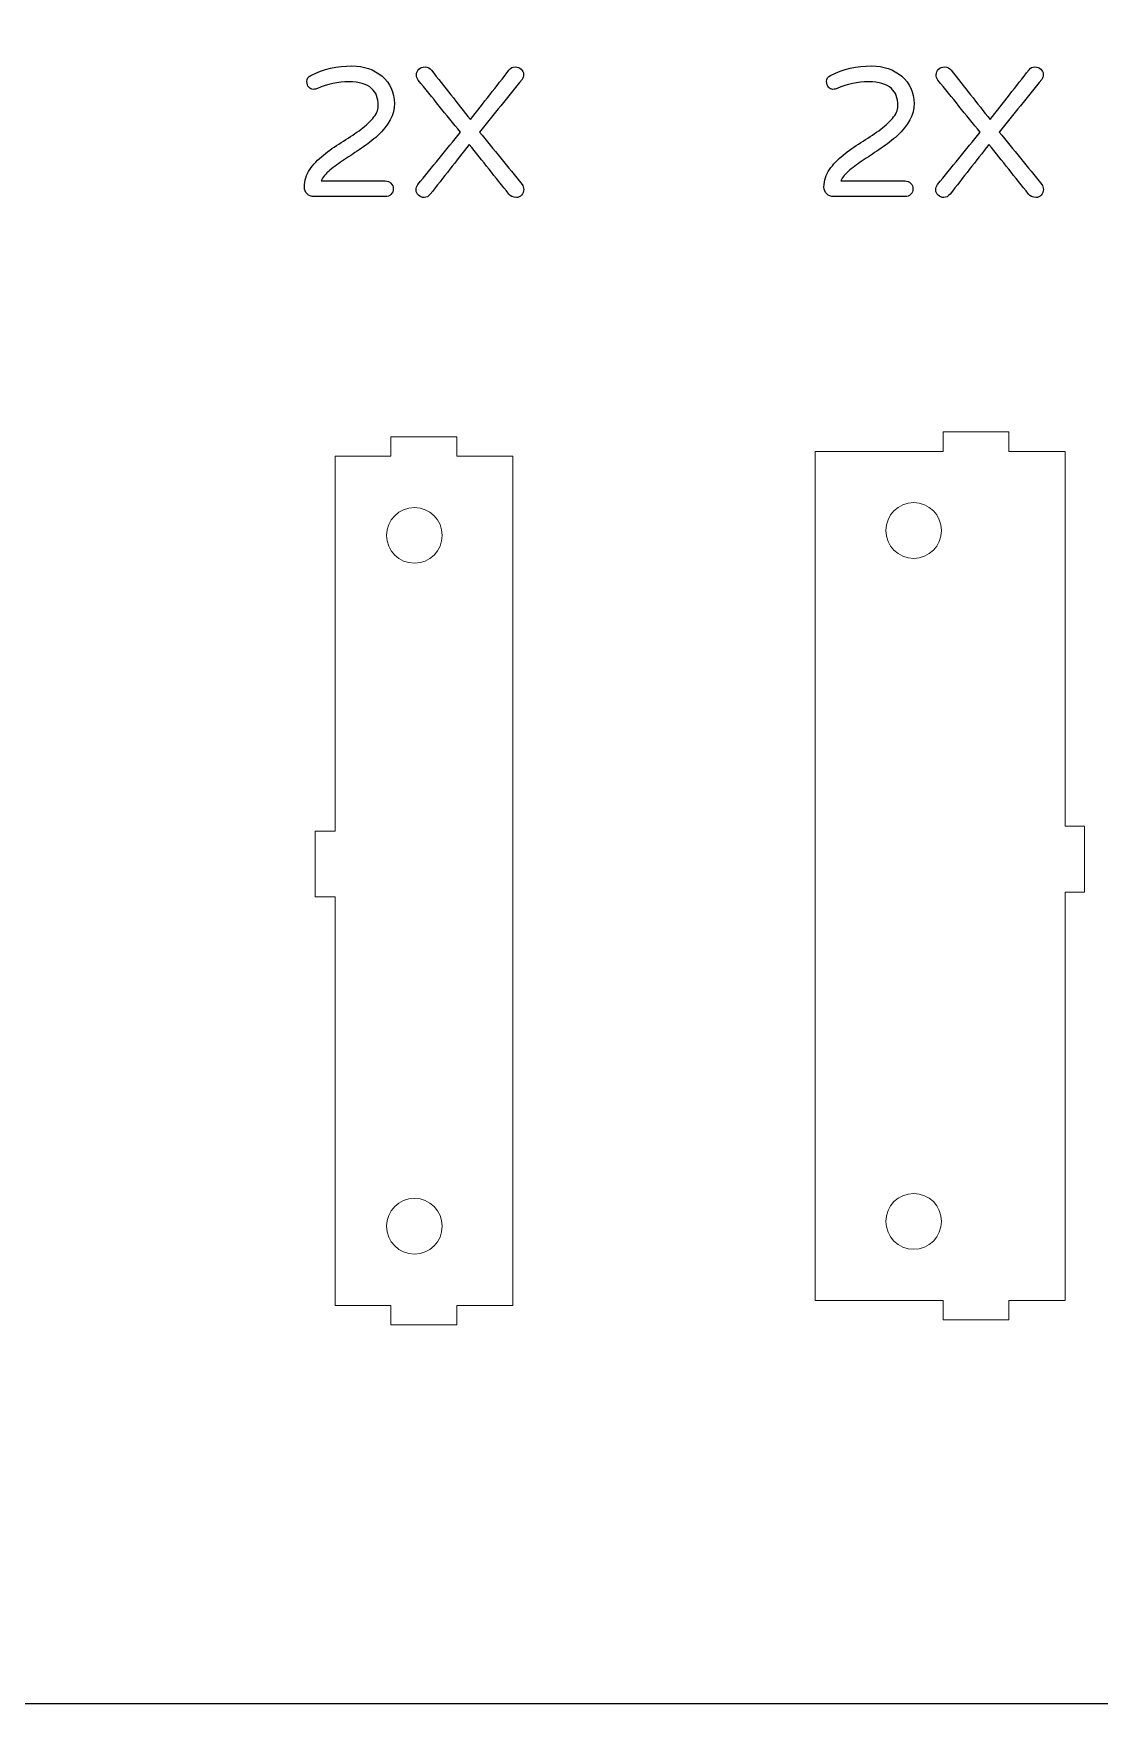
# Model space of a CAD drawing. Header units: inches. Extents: x -4260 to 4460, y -2370 to 2570.
# Drawn here: x -2013 to -392, y -2370 to 168 of the extents above; entities that cross this region are included whole.
import ezdxf

# ---------------------------------------------------------------- set-up
doc = ezdxf.new("R2010")
doc.units = ezdxf.units.IN
doc.header["$MEASUREMENT"] = 0
doc.layers.add('Default', color=7, linetype='Continuous')

# ---------------------------------------------------------------- blocks, each defined once
blk = doc.blocks.new('block 2')
at = {"layer": 'Default', "color": 18, "lineweight": 25, "true_color": 0x000000}
blk.add_open_spline([(-679.5, -59.8), (-677.1, -62.1), (-676, -65), (-676, -68.4)], degree=3, dxfattribs=at)
blk = doc.blocks.new('block 3')
at = {"layer": 'Default', "color": 18, "lineweight": 25, "true_color": 0x000000}
blk.add_open_spline([(-676, -68.4), (-676, -71.7), (-677.1, -74.5), (-679.5, -76.8)], degree=3, dxfattribs=at)
blk = doc.blocks.new('block 4')
at = {"layer": 'Default', "color": 18, "lineweight": 25, "true_color": 0x000000}
blk.add_open_spline([(-679.5, -76.8), (-681.8, -79), (-684.7, -80.1), (-688, -80.1)], degree=3, dxfattribs=at)
blk = doc.blocks.new('block 5')
at = {"layer": 'Default', "color": 18, "lineweight": 25, "true_color": 0x000000}
blk.add_open_spline([(-688, -80.1), (-724.1, -80.1), (-760.2, -80.1), (-796.3, -80.1)], degree=3, dxfattribs=at)
blk = doc.blocks.new('block 6')
at = {"layer": 'Default', "color": 18, "lineweight": 25, "true_color": 0x000000}
blk.add_open_spline([(-796.3, -80.1), (-800.6, -80.1), (-804.2, -78.8), (-807, -76.1)], degree=3, dxfattribs=at)
blk = doc.blocks.new('block 7')
at = {"layer": 'Default', "color": 18, "lineweight": 25, "true_color": 0x000000}
blk.add_open_spline([(-807, -76.1), (-809.8, -73.4), (-811.2, -69.9), (-811.2, -65.6)], degree=3, dxfattribs=at)
blk = doc.blocks.new('block 8')
at = {"layer": 'Default', "color": 18, "lineweight": 25, "true_color": 0x000000}
blk.add_open_spline([(-811.2, -65.6), (-811.2, -55.6), (-808.4, -46.8), (-802.9, -38.9)], degree=3, dxfattribs=at)
blk = doc.blocks.new('block 9')
at = {"layer": 'Default', "color": 18, "lineweight": 25, "true_color": 0x000000}
blk.add_open_spline([(-802.9, -38.9), (-797.4, -31.1), (-790.5, -23.8), (-782.1, -17)], degree=3, dxfattribs=at)
blk = doc.blocks.new('block 10')
at = {"layer": 'Default', "color": 18, "lineweight": 25, "true_color": 0x000000}
blk.add_open_spline([(-782.1, -17), (-773.8, -10.3), (-764.8, -3.9), (-755.1, 2)], degree=3, dxfattribs=at)
blk = doc.blocks.new('block 11')
at = {"layer": 'Default', "color": 18, "lineweight": 25, "true_color": 0x000000}
blk.add_open_spline([(-755.1, 2), (-745.4, 8), (-736.3, 14), (-728, 20)], degree=3, dxfattribs=at)
blk = doc.blocks.new('block 12')
at = {"layer": 'Default', "color": 18, "lineweight": 25, "true_color": 0x000000}
blk.add_open_spline([(-728, 20), (-719.7, 26), (-712.8, 32.1), (-707.3, 38.5)], degree=3, dxfattribs=at)
blk = doc.blocks.new('block 13')
at = {"layer": 'Default', "color": 18, "lineweight": 25, "true_color": 0x000000}
blk.add_open_spline([(-707.3, 38.5), (-701.7, 44.9), (-699, 51.2), (-699, 57.6)], degree=3, dxfattribs=at)
blk = doc.blocks.new('block 14')
at = {"layer": 'Default', "color": 18, "lineweight": 25, "true_color": 0x000000}
blk.add_open_spline([(-699, 57.6), (-699, 63.9), (-699.8, 69.2), (-701.4, 73.4)], degree=3, dxfattribs=at)
blk = doc.blocks.new('block 15')
at = {"layer": 'Default', "color": 18, "lineweight": 25, "true_color": 0x000000}
blk.add_open_spline([(-701.4, 73.4), (-703, 77.6), (-705.4, 81.2), (-708.8, 84.2)], degree=3, dxfattribs=at)
blk = doc.blocks.new('block 16')
at = {"layer": 'Default', "color": 18, "lineweight": 25, "true_color": 0x000000}
blk.add_open_spline([(-708.8, 84.2), (-716.3, 91), (-727.8, 94.3), (-743.3, 94.3)], degree=3, dxfattribs=at)
blk = doc.blocks.new('block 17')
at = {"layer": 'Default', "color": 18, "lineweight": 25, "true_color": 0x000000}
blk.add_open_spline([(-743.3, 94.3), (-759.9, 94.3), (-775.9, 91), (-791.3, 84.2)], degree=3, dxfattribs=at)
blk = doc.blocks.new('block 18')
at = {"layer": 'Default', "color": 18, "lineweight": 25, "true_color": 0x000000}
blk.add_open_spline([(-791.3, 84.2), (-793.1, 83.3), (-795.3, 82.8), (-797.7, 82.8)], degree=3, dxfattribs=at)
blk = doc.blocks.new('block 19')
at = {"layer": 'Default', "color": 18, "lineweight": 25, "true_color": 0x000000}
blk.add_open_spline([(-797.7, 82.8), (-800.1, 82.8), (-802.3, 83.9), (-804.3, 85.9)], degree=3, dxfattribs=at)
blk = doc.blocks.new('block 20')
at = {"layer": 'Default', "color": 18, "lineweight": 25, "true_color": 0x000000}
blk.add_open_spline([(-804.3, 85.9), (-806.3, 88), (-807.3, 91), (-807.3, 94.9)], degree=3, dxfattribs=at)
blk = doc.blocks.new('block 21')
at = {"layer": 'Default', "color": 18, "lineweight": 25, "true_color": 0x000000}
blk.add_open_spline([(-807.3, 94.9), (-807.3, 98.8), (-805.2, 101.9), (-801.1, 104.1)], degree=3, dxfattribs=at)
blk = doc.blocks.new('block 22')
at = {"layer": 'Default', "color": 18, "lineweight": 25, "true_color": 0x000000}
blk.add_open_spline([(-801.1, 104.1), (-782, 113.7), (-761.2, 118.5), (-738.8, 118.5)], degree=3, dxfattribs=at)
blk = doc.blocks.new('block 23')
at = {"layer": 'Default', "color": 18, "lineweight": 25, "true_color": 0x000000}
blk.add_open_spline([(-738.8, 118.5), (-720.5, 118.5), (-705.2, 113.2), (-693.1, 102.7)], degree=3, dxfattribs=at)
blk = doc.blocks.new('block 24')
at = {"layer": 'Default', "color": 18, "lineweight": 25, "true_color": 0x000000}
blk.add_open_spline([(-693.1, 102.7), (-680.6, 92.1), (-674.3, 78.3), (-674.3, 61.5)], degree=3, dxfattribs=at)
blk = doc.blocks.new('block 25')
at = {"layer": 'Default', "color": 18, "lineweight": 25, "true_color": 0x000000}
blk.add_open_spline([(-674.3, 61.5), (-674.3, 44.5), (-682.8, 28.1), (-699.8, 12.4)], degree=3, dxfattribs=at)
blk = doc.blocks.new('block 26')
at = {"layer": 'Default', "color": 18, "lineweight": 25, "true_color": 0x000000}
blk.add_open_spline([(-699.8, 12.4), (-707.3, 5.7), (-715.5, -0.7), (-724.4, -6.7)], degree=3, dxfattribs=at)
blk = doc.blocks.new('block 27')
at = {"layer": 'Default', "color": 18, "lineweight": 25, "true_color": 0x000000}
blk.add_open_spline([(-724.4, -6.7), (-733.2, -12.6), (-741.8, -18.4), (-750, -23.9)], degree=3, dxfattribs=at)
blk = doc.blocks.new('block 28')
at = {"layer": 'Default', "color": 18, "lineweight": 25, "true_color": 0x000000}
blk.add_open_spline([(-750, -23.9), (-758.3, -29.4), (-765.6, -34.8), (-772.2, -40.2)], degree=3, dxfattribs=at)
blk = doc.blocks.new('block 29')
at = {"layer": 'Default', "color": 18, "lineweight": 25, "true_color": 0x000000}
blk.add_open_spline([(-772.2, -40.2), (-778.7, -45.5), (-783.2, -50.9), (-785.7, -56.3)], degree=3, dxfattribs=at)
blk = doc.blocks.new('block 30')
at = {"layer": 'Default', "color": 18, "lineweight": 25, "true_color": 0x000000}
blk.add_open_spline([(-785.7, -56.3), (-753.1, -56.3), (-720.6, -56.3), (-688, -56.3)], degree=3, dxfattribs=at)
blk = doc.blocks.new('block 31')
at = {"layer": 'Default', "color": 18, "lineweight": 25, "true_color": 0x000000}
blk.add_open_spline([(-688, -56.3), (-684.7, -56.3), (-681.8, -57.5), (-679.5, -59.8)], degree=3, dxfattribs=at)
blk = doc.blocks.new('block 32')
at = {"layer": 'Default', "color": 18, "lineweight": 25, "true_color": 0x000000}
blk.add_open_spline([(-480.2, -61.6), (-478.5, -63.7), (-477.7, -66.3), (-477.7, -69.3)], degree=3, dxfattribs=at)
blk = doc.blocks.new('block 33')
at = {"layer": 'Default', "color": 18, "lineweight": 25, "true_color": 0x000000}
blk.add_open_spline([(-477.7, -69.3), (-477.7, -72.4), (-478.8, -75.2), (-481, -77.8)], degree=3, dxfattribs=at)
blk = doc.blocks.new('block 34')
at = {"layer": 'Default', "color": 18, "lineweight": 25, "true_color": 0x000000}
blk.add_open_spline([(-481, -77.8), (-483.3, -80.3), (-485.9, -81.5), (-488.9, -81.5)], degree=3, dxfattribs=at)
blk = doc.blocks.new('block 35')
at = {"layer": 'Default', "color": 18, "lineweight": 25, "true_color": 0x000000}
blk.add_open_spline([(-488.9, -81.5), (-493.9, -81.5), (-497.8, -79.8), (-500.4, -76.2)], degree=3, dxfattribs=at)
blk = doc.blocks.new('block 36')
at = {"layer": 'Default', "color": 18, "lineweight": 25, "true_color": 0x000000}
blk.add_open_spline([(-500.4, -76.2), (-520.4, -51.1), (-540.4, -25.9), (-560.4, -0.8)], degree=3, dxfattribs=at)
blk = doc.blocks.new('block 37')
at = {"layer": 'Default', "color": 18, "lineweight": 25, "true_color": 0x000000}
blk.add_open_spline([(-560.4, -0.8), (-580.1, -26), (-599.9, -51.3), (-619.6, -76.5)], degree=3, dxfattribs=at)
blk = doc.blocks.new('block 38')
at = {"layer": 'Default', "color": 18, "lineweight": 25, "true_color": 0x000000}
blk.add_open_spline([(-619.6, -76.5), (-622.4, -79.9), (-625.5, -81.5), (-629, -81.5)], degree=3, dxfattribs=at)
blk = doc.blocks.new('block 39')
at = {"layer": 'Default', "color": 18, "lineweight": 25, "true_color": 0x000000}
blk.add_open_spline([(-629, -81.5), (-632.5, -81.5), (-635.3, -80.4), (-637.7, -78)], degree=3, dxfattribs=at)
blk = doc.blocks.new('block 40')
at = {"layer": 'Default', "color": 18, "lineweight": 25, "true_color": 0x000000}
blk.add_open_spline([(-637.7, -78), (-640, -75.7), (-641.2, -73), (-641.2, -69.9)], degree=3, dxfattribs=at)
blk = doc.blocks.new('block 41')
at = {"layer": 'Default', "color": 18, "lineweight": 25, "true_color": 0x000000}
blk.add_open_spline([(-641.2, -69.9), (-641.2, -66.8), (-640.4, -64.2), (-638.7, -61.9)], degree=3, dxfattribs=at)
blk = doc.blocks.new('block 42')
at = {"layer": 'Default', "color": 18, "lineweight": 25, "true_color": 0x000000}
blk.add_open_spline([(-638.7, -61.9), (-617.1, -35.4), (-595.5, -8.8), (-573.9, 17.7)], degree=3, dxfattribs=at)
blk = doc.blocks.new('block 43')
at = {"layer": 'Default', "color": 18, "lineweight": 25, "true_color": 0x000000}
blk.add_open_spline([(-573.9, 17.7), (-595.3, 44.1), (-616.7, 70.5), (-638.1, 96.9)], degree=3, dxfattribs=at)
blk = doc.blocks.new('block 44')
at = {"layer": 'Default', "color": 18, "lineweight": 25, "true_color": 0x000000}
blk.add_open_spline([(-638.1, 96.9), (-639.8, 99.1), (-640.6, 101.9), (-640.6, 105.1)], degree=3, dxfattribs=at)
blk = doc.blocks.new('block 45')
at = {"layer": 'Default', "color": 18, "lineweight": 25, "true_color": 0x000000}
blk.add_open_spline([(-640.6, 105.1), (-640.6, 108.4), (-639.5, 111.2), (-637.1, 113.5)], degree=3, dxfattribs=at)
blk = doc.blocks.new('block 46')
at = {"layer": 'Default', "color": 18, "lineweight": 25, "true_color": 0x000000}
blk.add_open_spline([(-637.1, 113.5), (-634.8, 115.9), (-631.6, 117), (-627.6, 117)], degree=3, dxfattribs=at)
blk = doc.blocks.new('block 47')
at = {"layer": 'Default', "color": 18, "lineweight": 25, "true_color": 0x000000}
blk.add_open_spline([(-627.6, 117), (-623.6, 117), (-620.3, 115.4), (-617.9, 112)], degree=3, dxfattribs=at)
blk = doc.blocks.new('block 48')
at = {"layer": 'Default', "color": 18, "lineweight": 25, "true_color": 0x000000}
blk.add_open_spline([(-617.9, 112), (-598.2, 86.9), (-578.5, 61.9), (-558.7, 36.8)], degree=3, dxfattribs=at)
blk = doc.blocks.new('block 49')
at = {"layer": 'Default', "color": 18, "lineweight": 25, "true_color": 0x000000}
blk.add_open_spline([(-558.7, 36.8), (-539, 62.1), (-519.3, 87.3), (-499.5, 112.6)], degree=3, dxfattribs=at)
blk = doc.blocks.new('block 50')
at = {"layer": 'Default', "color": 18, "lineweight": 25, "true_color": 0x000000}
blk.add_open_spline([(-499.5, 112.6), (-497.5, 115.6), (-494.6, 117), (-490.8, 117)], degree=3, dxfattribs=at)
blk = doc.blocks.new('block 51')
at = {"layer": 'Default', "color": 18, "lineweight": 25, "true_color": 0x000000}
blk.add_open_spline([(-490.8, 117), (-487.1, 117), (-484, 115.9), (-481.6, 113.5)], degree=3, dxfattribs=at)
blk = doc.blocks.new('block 52')
at = {"layer": 'Default', "color": 18, "lineweight": 25, "true_color": 0x000000}
blk.add_open_spline([(-481.6, 113.5), (-479.2, 111.2), (-477.9, 108.5), (-477.9, 105.5)], degree=3, dxfattribs=at)
blk = doc.blocks.new('block 53')
at = {"layer": 'Default', "color": 18, "lineweight": 25, "true_color": 0x000000}
blk.add_open_spline([(-477.9, 105.5), (-477.9, 102.6), (-478.7, 100), (-480.2, 98)], degree=3, dxfattribs=at)
blk = doc.blocks.new('block 54')
at = {"layer": 'Default', "color": 18, "lineweight": 25, "true_color": 0x000000}
blk.add_open_spline([(-480.2, 98), (-501.8, 71.3), (-523.4, 44.7), (-545, 18)], degree=3, dxfattribs=at)
blk = doc.blocks.new('block 55')
at = {"layer": 'Default', "color": 18, "lineweight": 25, "true_color": 0x000000}
blk.add_open_spline([(-545, 18), (-523.4, -8.5), (-501.8, -35.1), (-480.2, -61.6)], degree=3, dxfattribs=at)
blk = doc.blocks.new('block 56')
at = {"layer": 'Default', "color": 18, "lineweight": 20, "true_color": 0x000000}
blk.add_open_spline([(-674.9, -1679.8), (-651.5, -1679.8), (-632.6, -1660.8), (-632.6, -1637.4)], degree=3, dxfattribs=at)
blk = doc.blocks.new('block 57')
at = {"layer": 'Default', "color": 18, "lineweight": 20, "true_color": 0x000000}
blk.add_open_spline([(-632.6, -1637.4), (-632.6, -1614), (-651.5, -1595.1), (-674.9, -1595.1)], degree=3, dxfattribs=at)
blk = doc.blocks.new('block 58')
at = {"layer": 'Default', "color": 18, "lineweight": 20, "true_color": 0x000000}
blk.add_open_spline([(-674.9, -1595.1), (-698.3, -1595.1), (-717.2, -1614), (-717.2, -1637.4)], degree=3, dxfattribs=at)
blk = doc.blocks.new('block 59')
at = {"layer": 'Default', "color": 18, "lineweight": 20, "true_color": 0x000000}
blk.add_open_spline([(-717.2, -1637.4), (-717.2, -1660.8), (-698.3, -1679.8), (-674.9, -1679.8)], degree=3, dxfattribs=at)
blk = doc.blocks.new('block 60')
at = {"layer": 'Default', "color": 18, "lineweight": 20, "true_color": 0x000000}
blk.add_open_spline([(-674.9, -629.9), (-651.5, -629.9), (-632.6, -610.9), (-632.6, -587.6)], degree=3, dxfattribs=at)
blk = doc.blocks.new('block 61')
at = {"layer": 'Default', "color": 18, "lineweight": 20, "true_color": 0x000000}
blk.add_open_spline([(-632.6, -587.6), (-632.6, -564.2), (-651.5, -545.2), (-674.9, -545.2)], degree=3, dxfattribs=at)
blk = doc.blocks.new('block 62')
at = {"layer": 'Default', "color": 18, "lineweight": 20, "true_color": 0x000000}
blk.add_open_spline([(-674.9, -545.2), (-698.3, -545.2), (-717.2, -564.2), (-717.2, -587.6)], degree=3, dxfattribs=at)
blk = doc.blocks.new('block 63')
at = {"layer": 'Default', "color": 18, "lineweight": 20, "true_color": 0x000000}
blk.add_open_spline([(-717.2, -587.6), (-717.2, -610.9), (-698.3, -629.9), (-674.9, -629.9)], degree=3, dxfattribs=at)
blk = doc.blocks.new('block 64')
at = {"layer": 'Default', "color": 18, "lineweight": 20, "true_color": 0x000000}
blk.add_lwpolyline([(-630, -437.7), (-630, -467.3)], dxfattribs=at)
blk = doc.blocks.new('block 65')
at = {"layer": 'Default', "color": 18, "lineweight": 20, "true_color": 0x000000}
blk.add_lwpolyline([(-630, -467.3), (-824.8, -467.3)], dxfattribs=at)
blk = doc.blocks.new('block 66')
at = {"layer": 'Default', "color": 18, "lineweight": 20, "true_color": 0x000000}
blk.add_lwpolyline([(-824.8, -467.3), (-824.8, -1757.6)], dxfattribs=at)
blk = doc.blocks.new('block 67')
at = {"layer": 'Default', "color": 18, "lineweight": 20, "true_color": 0x000000}
blk.add_lwpolyline([(-824.8, -1757.6), (-630, -1757.6)], dxfattribs=at)
blk = doc.blocks.new('block 68')
at = {"layer": 'Default', "color": 18, "lineweight": 20, "true_color": 0x000000}
blk.add_lwpolyline([(-630, -1757.6), (-630, -1787.3), (-530.1, -1787.3)], dxfattribs=at)
blk = doc.blocks.new('block 69')
at = {"layer": 'Default', "color": 18, "lineweight": 20, "true_color": 0x000000}
blk.add_lwpolyline([(-530.1, -1787.3), (-530.1, -1757.6)], dxfattribs=at)
blk = doc.blocks.new('block 70')
at = {"layer": 'Default', "color": 18, "lineweight": 20, "true_color": 0x000000}
blk.add_lwpolyline([(-530.1, -1757.6), (-444.6, -1757.6)], dxfattribs=at)
blk = doc.blocks.new('block 71')
at = {"layer": 'Default', "color": 18, "lineweight": 20, "true_color": 0x000000}
blk.add_lwpolyline([(-444.6, -1757.6), (-444.6, -1137)], dxfattribs=at)
blk = doc.blocks.new('block 72')
at = {"layer": 'Default', "color": 18, "lineweight": 20, "true_color": 0x000000}
blk.add_lwpolyline([(-444.6, -1137), (-415, -1137), (-415, -1037.1)], dxfattribs=at)
blk = doc.blocks.new('block 73')
at = {"layer": 'Default', "color": 18, "lineweight": 20, "true_color": 0x000000}
blk.add_lwpolyline([(-415, -1037.1), (-444.6, -1037.1)], dxfattribs=at)
blk = doc.blocks.new('block 74')
at = {"layer": 'Default', "color": 18, "lineweight": 20, "true_color": 0x000000}
blk.add_lwpolyline([(-444.6, -1037.1), (-444.6, -467.3)], dxfattribs=at)
blk = doc.blocks.new('block 75')
at = {"layer": 'Default', "color": 18, "lineweight": 20, "true_color": 0x000000}
blk.add_lwpolyline([(-444.6, -467.3), (-530.1, -467.3)], dxfattribs=at)
blk = doc.blocks.new('block 76')
at = {"layer": 'Default', "color": 18, "lineweight": 20, "true_color": 0x000000}
blk.add_lwpolyline([(-530.1, -467.3), (-530.1, -437.7), (-630, -437.7)], dxfattribs=at)
blk = doc.blocks.new('block 328')
at = {"layer": 'Default', "color": 18, "lineweight": 25, "true_color": 0x000000}
blk.add_open_spline([(-1469.4, -59.8), (-1467.1, -62.1), (-1465.9, -65), (-1465.9, -68.4)], degree=3, dxfattribs=at)
blk = doc.blocks.new('block 329')
at = {"layer": 'Default', "color": 18, "lineweight": 25, "true_color": 0x000000}
blk.add_open_spline([(-1465.9, -68.4), (-1465.9, -71.7), (-1467.1, -74.5), (-1469.4, -76.8)], degree=3, dxfattribs=at)
blk = doc.blocks.new('block 330')
at = {"layer": 'Default', "color": 18, "lineweight": 25, "true_color": 0x000000}
blk.add_open_spline([(-1469.4, -76.8), (-1471.8, -79), (-1474.6, -80.1), (-1478, -80.1)], degree=3, dxfattribs=at)
blk = doc.blocks.new('block 331')
at = {"layer": 'Default', "color": 18, "lineweight": 25, "true_color": 0x000000}
blk.add_open_spline([(-1478, -80.1), (-1514.1, -80.1), (-1550.2, -80.1), (-1586.3, -80.1)], degree=3, dxfattribs=at)
blk = doc.blocks.new('block 332')
at = {"layer": 'Default', "color": 18, "lineweight": 25, "true_color": 0x000000}
blk.add_open_spline([(-1586.3, -80.1), (-1590.6, -80.1), (-1594.1, -78.8), (-1596.9, -76.1)], degree=3, dxfattribs=at)
blk = doc.blocks.new('block 333')
at = {"layer": 'Default', "color": 18, "lineweight": 25, "true_color": 0x000000}
blk.add_open_spline([(-1596.9, -76.1), (-1599.7, -73.4), (-1601.1, -69.9), (-1601.1, -65.6)], degree=3, dxfattribs=at)
blk = doc.blocks.new('block 334')
at = {"layer": 'Default', "color": 18, "lineweight": 25, "true_color": 0x000000}
blk.add_open_spline([(-1601.1, -65.6), (-1601.1, -55.6), (-1598.4, -46.8), (-1592.9, -38.9)], degree=3, dxfattribs=at)
blk = doc.blocks.new('block 335')
at = {"layer": 'Default', "color": 18, "lineweight": 25, "true_color": 0x000000}
blk.add_open_spline([(-1592.9, -38.9), (-1587.3, -31.1), (-1580.4, -23.8), (-1572.1, -17)], degree=3, dxfattribs=at)
blk = doc.blocks.new('block 336')
at = {"layer": 'Default', "color": 18, "lineweight": 25, "true_color": 0x000000}
blk.add_open_spline([(-1572.1, -17), (-1563.8, -10.3), (-1554.8, -3.9), (-1545, 2)], degree=3, dxfattribs=at)
blk = doc.blocks.new('block 337')
at = {"layer": 'Default', "color": 18, "lineweight": 25, "true_color": 0x000000}
blk.add_open_spline([(-1545, 2), (-1535.3, 8), (-1526.3, 14), (-1518, 20)], degree=3, dxfattribs=at)
blk = doc.blocks.new('block 338')
at = {"layer": 'Default', "color": 18, "lineweight": 25, "true_color": 0x000000}
blk.add_open_spline([(-1518, 20), (-1509.6, 26), (-1502.7, 32.1), (-1497.2, 38.5)], degree=3, dxfattribs=at)
blk = doc.blocks.new('block 339')
at = {"layer": 'Default', "color": 18, "lineweight": 25, "true_color": 0x000000}
blk.add_open_spline([(-1497.2, 38.5), (-1491.7, 44.9), (-1488.9, 51.2), (-1488.9, 57.6)], degree=3, dxfattribs=at)
blk = doc.blocks.new('block 340')
at = {"layer": 'Default', "color": 18, "lineweight": 25, "true_color": 0x000000}
blk.add_open_spline([(-1488.9, 57.6), (-1488.9, 63.9), (-1489.7, 69.2), (-1491.3, 73.4)], degree=3, dxfattribs=at)
blk = doc.blocks.new('block 341')
at = {"layer": 'Default', "color": 18, "lineweight": 25, "true_color": 0x000000}
blk.add_open_spline([(-1491.3, 73.4), (-1492.9, 77.6), (-1495.4, 81.2), (-1498.8, 84.2)], degree=3, dxfattribs=at)
blk = doc.blocks.new('block 342')
at = {"layer": 'Default', "color": 18, "lineweight": 25, "true_color": 0x000000}
blk.add_open_spline([(-1498.8, 84.2), (-1506.2, 91), (-1517.7, 94.3), (-1533.3, 94.3)], degree=3, dxfattribs=at)
blk = doc.blocks.new('block 343')
at = {"layer": 'Default', "color": 18, "lineweight": 25, "true_color": 0x000000}
blk.add_open_spline([(-1533.3, 94.3), (-1549.9, 94.3), (-1565.9, 91), (-1581.2, 84.2)], degree=3, dxfattribs=at)
blk = doc.blocks.new('block 344')
at = {"layer": 'Default', "color": 18, "lineweight": 25, "true_color": 0x000000}
blk.add_open_spline([(-1581.2, 84.2), (-1583.1, 83.3), (-1585.2, 82.8), (-1587.7, 82.8)], degree=3, dxfattribs=at)
blk = doc.blocks.new('block 345')
at = {"layer": 'Default', "color": 18, "lineweight": 25, "true_color": 0x000000}
blk.add_open_spline([(-1587.7, 82.8), (-1590.1, 82.8), (-1592.3, 83.9), (-1594.3, 85.9)], degree=3, dxfattribs=at)
blk = doc.blocks.new('block 346')
at = {"layer": 'Default', "color": 18, "lineweight": 25, "true_color": 0x000000}
blk.add_open_spline([(-1594.3, 85.9), (-1596.2, 88), (-1597.2, 91), (-1597.2, 94.9)], degree=3, dxfattribs=at)
blk = doc.blocks.new('block 347')
at = {"layer": 'Default', "color": 18, "lineweight": 25, "true_color": 0x000000}
blk.add_open_spline([(-1597.2, 94.9), (-1597.2, 98.8), (-1595.2, 101.9), (-1591, 104.1)], degree=3, dxfattribs=at)
blk = doc.blocks.new('block 348')
at = {"layer": 'Default', "color": 18, "lineweight": 25, "true_color": 0x000000}
blk.add_open_spline([(-1591, 104.1), (-1572, 113.7), (-1551.2, 118.5), (-1528.8, 118.5)], degree=3, dxfattribs=at)
blk = doc.blocks.new('block 349')
at = {"layer": 'Default', "color": 18, "lineweight": 25, "true_color": 0x000000}
blk.add_open_spline([(-1528.8, 118.5), (-1510.4, 118.5), (-1495.2, 113.2), (-1483, 102.7)], degree=3, dxfattribs=at)
blk = doc.blocks.new('block 350')
at = {"layer": 'Default', "color": 18, "lineweight": 25, "true_color": 0x000000}
blk.add_open_spline([(-1483, 102.7), (-1470.5, 92.1), (-1464.2, 78.3), (-1464.2, 61.5)], degree=3, dxfattribs=at)
blk = doc.blocks.new('block 351')
at = {"layer": 'Default', "color": 18, "lineweight": 25, "true_color": 0x000000}
blk.add_open_spline([(-1464.2, 61.5), (-1464.2, 44.5), (-1472.8, 28.1), (-1489.8, 12.4)], degree=3, dxfattribs=at)
blk = doc.blocks.new('block 352')
at = {"layer": 'Default', "color": 18, "lineweight": 25, "true_color": 0x000000}
blk.add_open_spline([(-1489.8, 12.4), (-1497.3, 5.7), (-1505.4, -0.7), (-1514.3, -6.7)], degree=3, dxfattribs=at)
blk = doc.blocks.new('block 353')
at = {"layer": 'Default', "color": 18, "lineweight": 25, "true_color": 0x000000}
blk.add_open_spline([(-1514.3, -6.7), (-1523.2, -12.6), (-1531.8, -18.4), (-1540, -23.9)], degree=3, dxfattribs=at)
blk = doc.blocks.new('block 354')
at = {"layer": 'Default', "color": 18, "lineweight": 25, "true_color": 0x000000}
blk.add_open_spline([(-1540, -23.9), (-1548.2, -29.4), (-1555.6, -34.8), (-1562.1, -40.2)], degree=3, dxfattribs=at)
blk = doc.blocks.new('block 355')
at = {"layer": 'Default', "color": 18, "lineweight": 25, "true_color": 0x000000}
blk.add_open_spline([(-1562.1, -40.2), (-1568.7, -45.5), (-1573.2, -50.9), (-1575.6, -56.3)], degree=3, dxfattribs=at)
blk = doc.blocks.new('block 356')
at = {"layer": 'Default', "color": 18, "lineweight": 25, "true_color": 0x000000}
blk.add_open_spline([(-1575.6, -56.3), (-1543.1, -56.3), (-1510.5, -56.3), (-1478, -56.3)], degree=3, dxfattribs=at)
blk = doc.blocks.new('block 357')
at = {"layer": 'Default', "color": 18, "lineweight": 25, "true_color": 0x000000}
blk.add_open_spline([(-1478, -56.3), (-1474.6, -56.3), (-1471.8, -57.5), (-1469.4, -59.8)], degree=3, dxfattribs=at)
blk = doc.blocks.new('block 358')
at = {"layer": 'Default', "color": 18, "lineweight": 25, "true_color": 0x000000}
blk.add_open_spline([(-1270.1, -61.6), (-1268.5, -63.7), (-1267.6, -66.3), (-1267.6, -69.3)], degree=3, dxfattribs=at)
blk = doc.blocks.new('block 359')
at = {"layer": 'Default', "color": 18, "lineweight": 25, "true_color": 0x000000}
blk.add_open_spline([(-1267.6, -69.3), (-1267.6, -72.4), (-1268.7, -75.2), (-1271, -77.8)], degree=3, dxfattribs=at)
blk = doc.blocks.new('block 360')
at = {"layer": 'Default', "color": 18, "lineweight": 25, "true_color": 0x000000}
blk.add_open_spline([(-1271, -77.8), (-1273.2, -80.3), (-1275.8, -81.5), (-1278.8, -81.5)], degree=3, dxfattribs=at)
blk = doc.blocks.new('block 361')
at = {"layer": 'Default', "color": 18, "lineweight": 25, "true_color": 0x000000}
blk.add_open_spline([(-1278.8, -81.5), (-1283.9, -81.5), (-1287.7, -79.8), (-1290.3, -76.2)], degree=3, dxfattribs=at)
blk = doc.blocks.new('block 362')
at = {"layer": 'Default', "color": 18, "lineweight": 25, "true_color": 0x000000}
blk.add_open_spline([(-1290.3, -76.2), (-1310.3, -51.1), (-1330.4, -25.9), (-1350.4, -0.8)], degree=3, dxfattribs=at)
blk = doc.blocks.new('block 363')
at = {"layer": 'Default', "color": 18, "lineweight": 25, "true_color": 0x000000}
blk.add_open_spline([(-1350.4, -0.8), (-1370.1, -26), (-1389.8, -51.3), (-1409.6, -76.5)], degree=3, dxfattribs=at)
blk = doc.blocks.new('block 364')
at = {"layer": 'Default', "color": 18, "lineweight": 25, "true_color": 0x000000}
blk.add_open_spline([(-1409.6, -76.5), (-1412.4, -79.9), (-1415.5, -81.5), (-1418.9, -81.5)], degree=3, dxfattribs=at)
blk = doc.blocks.new('block 365')
at = {"layer": 'Default', "color": 18, "lineweight": 25, "true_color": 0x000000}
blk.add_open_spline([(-1418.9, -81.5), (-1422.4, -81.5), (-1425.3, -80.4), (-1427.6, -78)], degree=3, dxfattribs=at)
blk = doc.blocks.new('block 366')
at = {"layer": 'Default', "color": 18, "lineweight": 25, "true_color": 0x000000}
blk.add_open_spline([(-1427.6, -78), (-1430, -75.7), (-1431.2, -73), (-1431.2, -69.9)], degree=3, dxfattribs=at)
blk = doc.blocks.new('block 367')
at = {"layer": 'Default', "color": 18, "lineweight": 25, "true_color": 0x000000}
blk.add_open_spline([(-1431.2, -69.9), (-1431.2, -66.8), (-1430.3, -64.2), (-1428.6, -61.9)], degree=3, dxfattribs=at)
blk = doc.blocks.new('block 368')
at = {"layer": 'Default', "color": 18, "lineweight": 25, "true_color": 0x000000}
blk.add_open_spline([(-1428.6, -61.9), (-1407, -35.4), (-1385.4, -8.8), (-1363.8, 17.7)], degree=3, dxfattribs=at)
blk = doc.blocks.new('block 369')
at = {"layer": 'Default', "color": 18, "lineweight": 25, "true_color": 0x000000}
blk.add_open_spline([(-1363.8, 17.7), (-1385.2, 44.1), (-1406.7, 70.5), (-1428.1, 96.9)], degree=3, dxfattribs=at)
blk = doc.blocks.new('block 370')
at = {"layer": 'Default', "color": 18, "lineweight": 25, "true_color": 0x000000}
blk.add_open_spline([(-1428.1, 96.9), (-1429.7, 99.1), (-1430.6, 101.9), (-1430.6, 105.1)], degree=3, dxfattribs=at)
blk = doc.blocks.new('block 371')
at = {"layer": 'Default', "color": 18, "lineweight": 25, "true_color": 0x000000}
blk.add_open_spline([(-1430.6, 105.1), (-1430.6, 108.4), (-1429.4, 111.2), (-1427.1, 113.5)], degree=3, dxfattribs=at)
blk = doc.blocks.new('block 372')
at = {"layer": 'Default', "color": 18, "lineweight": 25, "true_color": 0x000000}
blk.add_open_spline([(-1427.1, 113.5), (-1424.7, 115.9), (-1421.6, 117), (-1417.5, 117)], degree=3, dxfattribs=at)
blk = doc.blocks.new('block 373')
at = {"layer": 'Default', "color": 18, "lineweight": 25, "true_color": 0x000000}
blk.add_open_spline([(-1417.5, 117), (-1413.5, 117), (-1410.3, 115.4), (-1407.9, 112)], degree=3, dxfattribs=at)
blk = doc.blocks.new('block 374')
at = {"layer": 'Default', "color": 18, "lineweight": 25, "true_color": 0x000000}
blk.add_open_spline([(-1407.9, 112), (-1388.1, 86.9), (-1368.4, 61.9), (-1348.7, 36.8)], degree=3, dxfattribs=at)
blk = doc.blocks.new('block 375')
at = {"layer": 'Default', "color": 18, "lineweight": 25, "true_color": 0x000000}
blk.add_open_spline([(-1348.7, 36.8), (-1329, 62.1), (-1309.2, 87.3), (-1289.5, 112.6)], degree=3, dxfattribs=at)
blk = doc.blocks.new('block 376')
at = {"layer": 'Default', "color": 18, "lineweight": 25, "true_color": 0x000000}
blk.add_open_spline([(-1289.5, 112.6), (-1287.4, 115.6), (-1284.5, 117), (-1280.8, 117)], degree=3, dxfattribs=at)
blk = doc.blocks.new('block 377')
at = {"layer": 'Default', "color": 18, "lineweight": 25, "true_color": 0x000000}
blk.add_open_spline([(-1280.8, 117), (-1277.1, 117), (-1274, 115.9), (-1271.5, 113.5)], degree=3, dxfattribs=at)
blk = doc.blocks.new('block 378')
at = {"layer": 'Default', "color": 18, "lineweight": 25, "true_color": 0x000000}
blk.add_open_spline([(-1271.5, 113.5), (-1269.1, 111.2), (-1267.9, 108.5), (-1267.9, 105.5)], degree=3, dxfattribs=at)
blk = doc.blocks.new('block 379')
at = {"layer": 'Default', "color": 18, "lineweight": 25, "true_color": 0x000000}
blk.add_open_spline([(-1267.9, 105.5), (-1267.9, 102.6), (-1268.6, 100), (-1270.1, 98)], degree=3, dxfattribs=at)
blk = doc.blocks.new('block 380')
at = {"layer": 'Default', "color": 18, "lineweight": 25, "true_color": 0x000000}
blk.add_open_spline([(-1270.1, 98), (-1291.7, 71.3), (-1313.3, 44.7), (-1334.9, 18)], degree=3, dxfattribs=at)
blk = doc.blocks.new('block 381')
at = {"layer": 'Default', "color": 18, "lineweight": 25, "true_color": 0x000000}
blk.add_open_spline([(-1334.9, 18), (-1313.3, -8.5), (-1291.7, -35.1), (-1270.1, -61.6)], degree=3, dxfattribs=at)
blk = doc.blocks.new('block 382')
at = {"layer": 'Default', "color": 18, "lineweight": 20, "true_color": 0x000000}
blk.add_lwpolyline([(-1369.5, -474.7), (-1369.5, -445.1)], dxfattribs=at)
blk = doc.blocks.new('block 383')
at = {"layer": 'Default', "color": 18, "lineweight": 20, "true_color": 0x000000}
blk.add_lwpolyline([(-1369.5, -445.1), (-1469.4, -445.1), (-1469.4, -474.7)], dxfattribs=at)
blk = doc.blocks.new('block 384')
at = {"layer": 'Default', "color": 18, "lineweight": 20, "true_color": 0x000000}
blk.add_lwpolyline([(-1469.4, -474.7), (-1554, -474.7)], dxfattribs=at)
blk = doc.blocks.new('block 385')
at = {"layer": 'Default', "color": 18, "lineweight": 20, "true_color": 0x000000}
blk.add_lwpolyline([(-1554, -474.7), (-1554, -1044.5)], dxfattribs=at)
blk = doc.blocks.new('block 386')
at = {"layer": 'Default', "color": 18, "lineweight": 20, "true_color": 0x000000}
blk.add_lwpolyline([(-1554, -1044.5), (-1584.5, -1044.5)], dxfattribs=at)
blk = doc.blocks.new('block 387')
at = {"layer": 'Default', "color": 18, "lineweight": 20, "true_color": 0x000000}
blk.add_lwpolyline([(-1584.5, -1044.5), (-1584.5, -1144.5), (-1554, -1144.5)], dxfattribs=at)
blk = doc.blocks.new('block 388')
at = {"layer": 'Default', "color": 18, "lineweight": 20, "true_color": 0x000000}
blk.add_lwpolyline([(-1554, -1144.5), (-1554, -1765.1)], dxfattribs=at)
blk = doc.blocks.new('block 389')
at = {"layer": 'Default', "color": 18, "lineweight": 20, "true_color": 0x000000}
blk.add_lwpolyline([(-1554, -1765.1), (-1469.4, -1765.1)], dxfattribs=at)
blk = doc.blocks.new('block 390')
at = {"layer": 'Default', "color": 18, "lineweight": 20, "true_color": 0x000000}
blk.add_lwpolyline([(-1469.4, -1765.1), (-1469.4, -1794.7)], dxfattribs=at)
blk = doc.blocks.new('block 391')
at = {"layer": 'Default', "color": 18, "lineweight": 20, "true_color": 0x000000}
blk.add_lwpolyline([(-1469.4, -1794.7), (-1369.5, -1794.7), (-1369.5, -1765.1)], dxfattribs=at)
blk = doc.blocks.new('block 392')
at = {"layer": 'Default', "color": 18, "lineweight": 20, "true_color": 0x000000}
blk.add_lwpolyline([(-1369.5, -1765.1), (-1284, -1765.1)], dxfattribs=at)
blk = doc.blocks.new('block 393')
at = {"layer": 'Default', "color": 18, "lineweight": 20, "true_color": 0x000000}
blk.add_lwpolyline([(-1284, -1765.1), (-1284, -474.7)], dxfattribs=at)
blk = doc.blocks.new('block 394')
at = {"layer": 'Default', "color": 18, "lineweight": 20, "true_color": 0x000000}
blk.add_lwpolyline([(-1284, -474.7), (-1369.5, -474.7)], dxfattribs=at)
blk = doc.blocks.new('block 395')
at = {"layer": 'Default', "color": 18, "lineweight": 20, "true_color": 0x000000}
blk.add_open_spline([(-1433.8, -552.6), (-1457.2, -552.6), (-1476.1, -571.6), (-1476.1, -595)], degree=3, dxfattribs=at)
blk = doc.blocks.new('block 396')
at = {"layer": 'Default', "color": 18, "lineweight": 20, "true_color": 0x000000}
blk.add_open_spline([(-1476.1, -595), (-1476.1, -618.3), (-1457.2, -637.3), (-1433.8, -637.3)], degree=3, dxfattribs=at)
blk = doc.blocks.new('block 397')
at = {"layer": 'Default', "color": 18, "lineweight": 20, "true_color": 0x000000}
blk.add_open_spline([(-1433.8, -637.3), (-1410.4, -637.3), (-1391.5, -618.3), (-1391.5, -595)], degree=3, dxfattribs=at)
blk = doc.blocks.new('block 398')
at = {"layer": 'Default', "color": 18, "lineweight": 20, "true_color": 0x000000}
blk.add_open_spline([(-1391.5, -595), (-1391.5, -571.6), (-1410.4, -552.6), (-1433.8, -552.6)], degree=3, dxfattribs=at)
blk = doc.blocks.new('block 399')
at = {"layer": 'Default', "color": 18, "lineweight": 20, "true_color": 0x000000}
blk.add_open_spline([(-1433.8, -1602.5), (-1457.2, -1602.5), (-1476.1, -1621.5), (-1476.1, -1644.8)], degree=3, dxfattribs=at)
blk = doc.blocks.new('block 400')
at = {"layer": 'Default', "color": 18, "lineweight": 20, "true_color": 0x000000}
blk.add_open_spline([(-1476.1, -1644.8), (-1476.1, -1668.2), (-1457.2, -1687.2), (-1433.8, -1687.2)], degree=3, dxfattribs=at)
blk = doc.blocks.new('block 401')
at = {"layer": 'Default', "color": 18, "lineweight": 20, "true_color": 0x000000}
blk.add_open_spline([(-1433.8, -1687.2), (-1410.4, -1687.2), (-1391.5, -1668.2), (-1391.5, -1644.8)], degree=3, dxfattribs=at)
blk = doc.blocks.new('block 402')
at = {"layer": 'Default', "color": 18, "lineweight": 20, "true_color": 0x000000}
blk.add_open_spline([(-1391.5, -1644.8), (-1391.5, -1621.5), (-1410.4, -1602.5), (-1433.8, -1602.5)], degree=3, dxfattribs=at)
blk = doc.blocks.new('block 645')
at = {"layer": 'Default', "color": 18, "lineweight": 25, "true_color": 0x000000}
blk.add_lwpolyline([(-4260.1, -2370.3), (4459.8, -2370.3), (4459.8, 2569.9), (-4260.1, 2569.9), (-4260.1, -2370.3)], dxfattribs=at)

msp = doc.modelspace()

# ---------------------------------------------------------------- block references
at = {"layer": 'Default'}
for name in ['block 645', 'block 347', 'block 348', 'block 349', 'block 350', 'block 371', 'block 370', 'block 372', 'block 373', 'block 374', 'block 375', 'block 376', 'block 377', 'block 378', 'block 379', 'block 21', 'block 22', 'block 23', 'block 24', 'block 45', 'block 44', 'block 46', 'block 47', 'block 48', 'block 49', 'block 50', 'block 51', 'block 52', 'block 53', 'block 346', 'block 345', 'block 344', 'block 343', 'block 342', 'block 341', 'block 369', 'block 380', 'block 20', 'block 19', 'block 18', 'block 17', 'block 16', 'block 15', 'block 43', 'block 54', 'block 339', 'block 340', 'block 351', 'block 13', 'block 14', 'block 25', 'block 338', 'block 12', 'block 336', 'block 337', 'block 352', 'block 368', 'block 381', 'block 10', 'block 11', 'block 26', 'block 42', 'block 55', 'block 335', 'block 354', 'block 353', 'block 363', 'block 362', 'block 9', 'block 28', 'block 27', 'block 37', 'block 36', 'block 334', 'block 355', 'block 8', 'block 29', 'block 333', 'block 332', 'block 356', 'block 357', 'block 328', 'block 329', 'block 367', 'block 366', 'block 359', 'block 358', 'block 7', 'block 6', 'block 30', 'block 31', 'block 2', 'block 3', 'block 41', 'block 40', 'block 33', 'block 32', 'block 331', 'block 330', 'block 365', 'block 364', 'block 361', 'block 360', 'block 5', 'block 4', 'block 39', 'block 38', 'block 35', 'block 34', 'block 383', 'block 382', 'block 64', 'block 76', 'block 384', 'block 385', 'block 394', 'block 393', 'block 65', 'block 66', 'block 75', 'block 74', 'block 395', 'block 398', 'block 62', 'block 61', 'block 396', 'block 397', 'block 63', 'block 60', 'block 72', 'block 73', 'block 386', 'block 387', 'block 71', 'block 388', 'block 58', 'block 57', 'block 399', 'block 402', 'block 400', 'block 401', 'block 59', 'block 56', 'block 389', 'block 390', 'block 391', 'block 392', 'block 67', 'block 68', 'block 69', 'block 70']:
    msp.add_blockref(name, (0, 0), dxfattribs=at)

doc.saveas('drawing.dxf')
